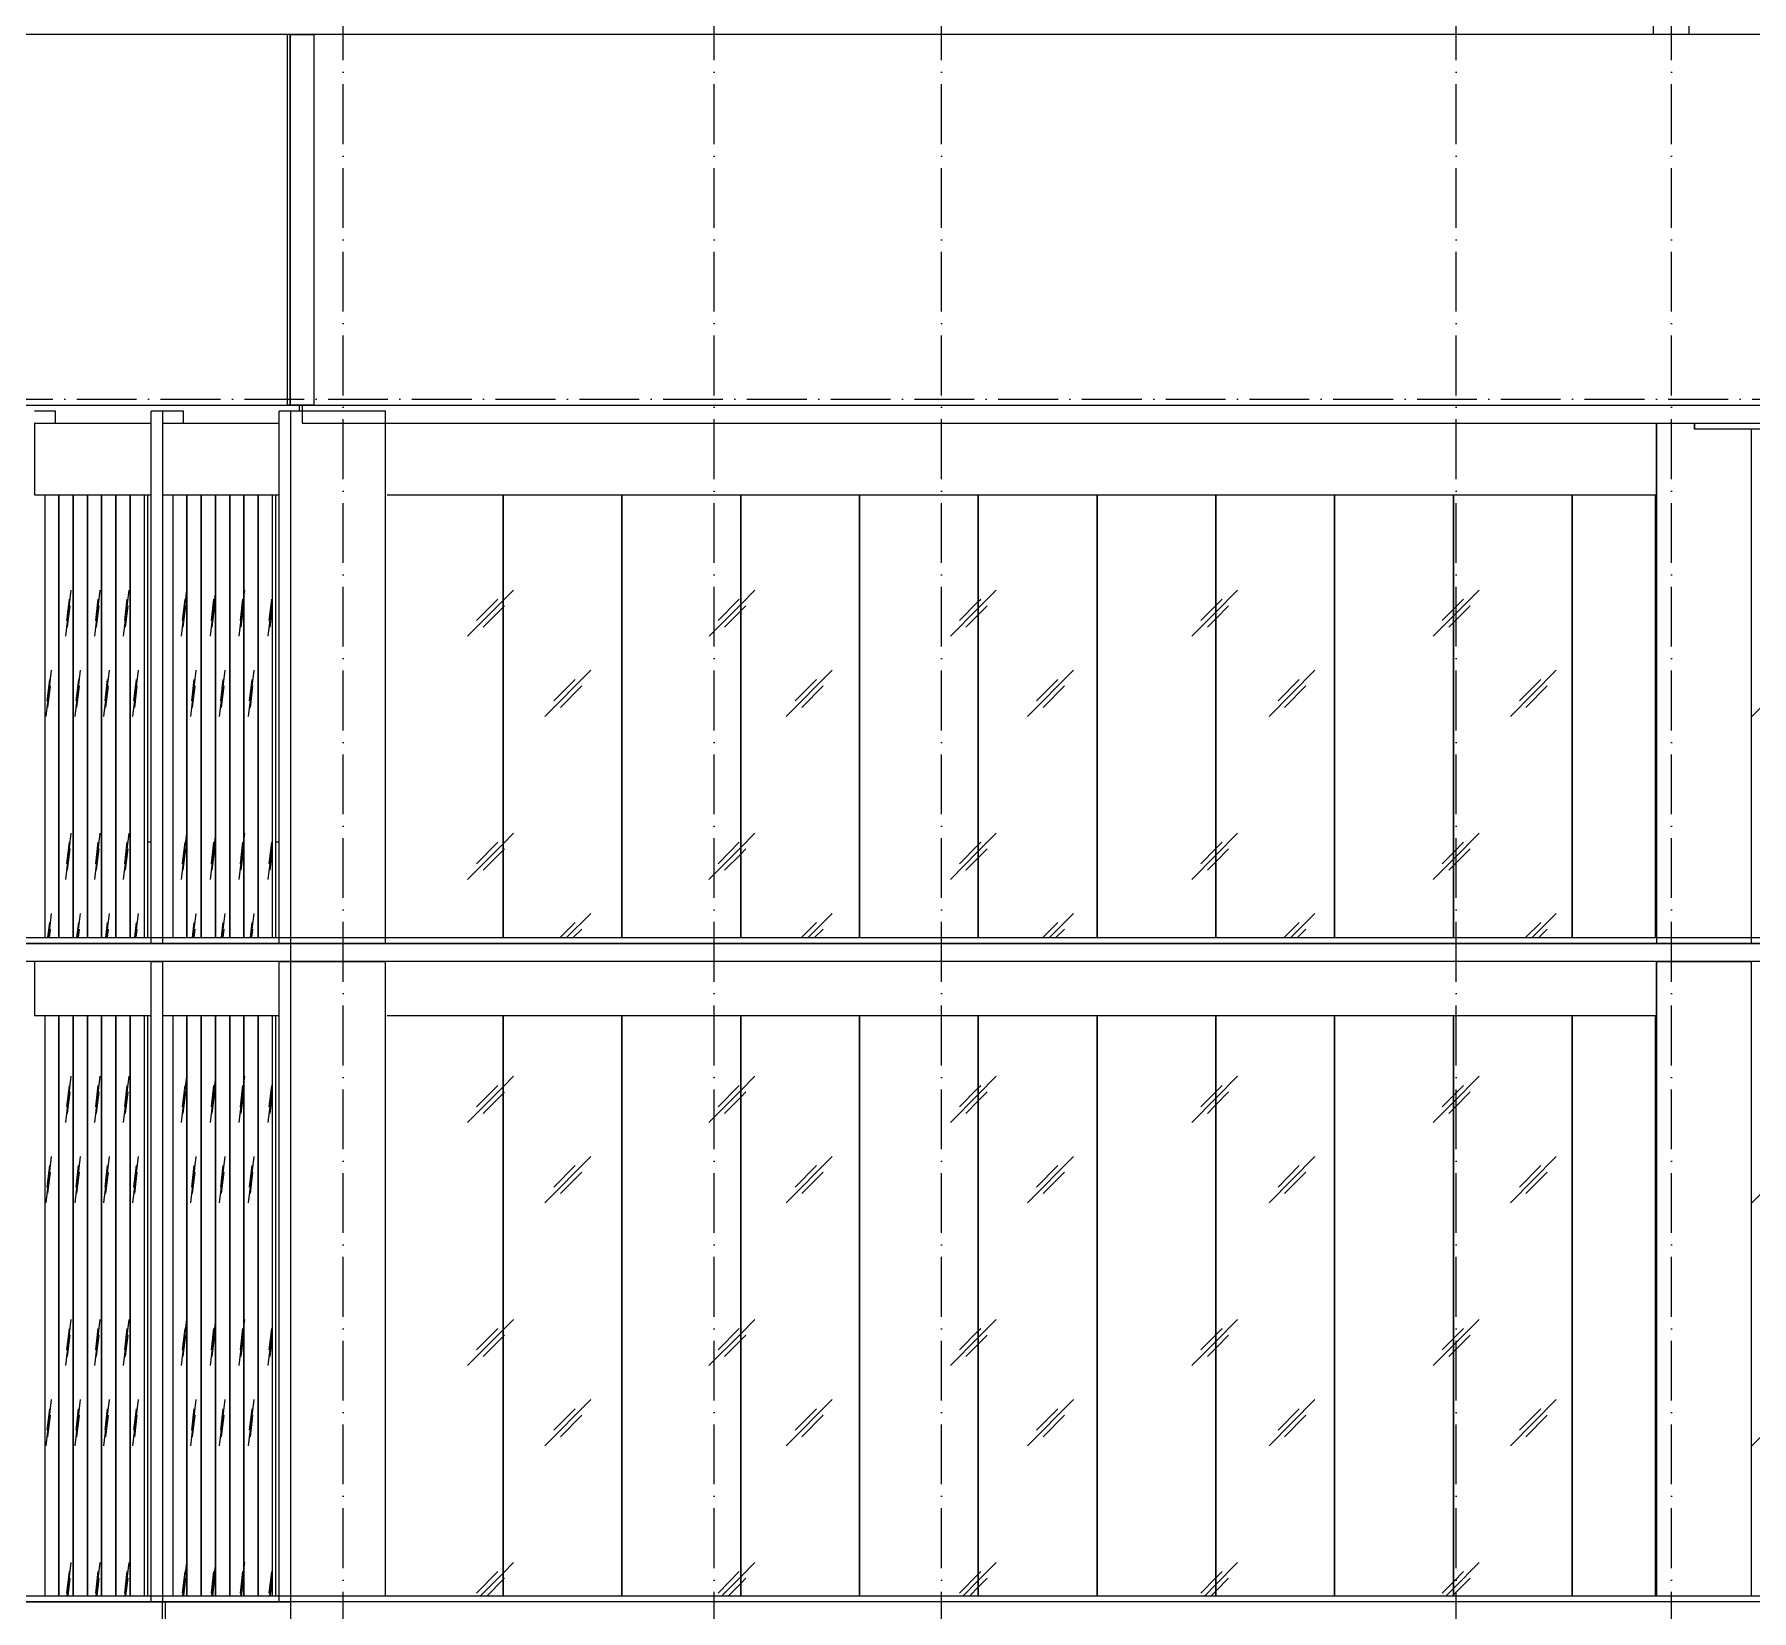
# Model space of a CAD drawing. Header units: millimetres. Extents: x -8482 to 130249, y -7482 to 93550.
# Drawn here: x 19267 to 33621, y 5375 to 18550 of the extents above; entities that cross this region are included whole.
import ezdxf

# ---------------------------------------------------------------- set-up
doc = ezdxf.new("R2010")
doc.units = ezdxf.units.MM
doc.linetypes.add('Grid Line', pattern=[14, 10, -2, 0, -2])
for name, color, linetype, lineweight in [('KINH', 152, 'Continuous', 5), ('NET CAT', 3, 'Continuous', 5), ('NET CATConcrete', 3, 'Continuous', 5), ('NET-THAY', 2, 'Continuous', 9), ('TRUC', 225, 'Continuous', 5)]:
    doc.layers.add(name, color=color, linetype=linetype, lineweight=lineweight)
pattern_1 = [(83.217, (28486.37, 1401.56), (0.0133, 2032.0002), [180.582, -1865.74]), (83.217, (28479.8, 1456.73), (0.0133, 2032.0002), [180.582, -1865.74]), (83.217, (28470.78, 1325.7), (0.0133, 2032.0002), [388.945, -1657.376]), (83.217, (28322.03, 2763), (0.0133, 2032.0002), [180.582, -1865.74]), (83.217, (28315.47, 2818.17), (0.0133, 2032.0002), [180.582, -1865.74]), (83.217, (28306.44, 2687.13), (0.0133, 2032.0002), [388.945, -1657.376])]
pattern_2 = [(45.204, (12929.5, 1401.6), (0.002, 2032), [252.7, -2610.8]), (45.204, (12874.7, 1456.7), (0.002, 2032), [252.7, -2610.8]), (45.204, (12799.4, 1325.7), (0.002, 2032), [544.27, -2319.24]), (45.204, (11557.5, 2763), (0.002, 2032), [252.7, -2610.8]), (45.204, (11502.7, 2818.2), (0.002, 2032), [252.7, -2610.8]), (45.204, (11427.4, 2687.1), (0.002, 2032), [544.27, -2319.24])]

# ---------------------------------------------------------------- blocks, each defined once
blk = doc.blocks.new('System Panel - Glazed-V136-MẶT ĐỨNG TRỤC A-Q')
at = {"layer": 'KINH'}
h = blk.add_hatch(dxfattribs=at)
h.set_pattern_fill('FP_5', color=256, style=0, pattern_type=2)
h.set_pattern_definition(pattern_1)
h.paths.add_polyline_path([(19473, 5500), (19473, 10350), (19354, 10350), (19354, 5500)], flags=0)
at = {"layer": 'KINH', "color": 10}
for p, q in [((19354, 10350), (19354, 5500)), ((19473, 5500), (19473, 10350))]:
    blk.add_line(p, q, dxfattribs=at)
blk = doc.blocks.new('System Panel - Glazed-V137-MẶT ĐỨNG TRỤC A-Q')
at = {"layer": 'KINH'}
h = blk.add_hatch(dxfattribs=at)
h.set_pattern_fill('FP_5', color=256, style=0, pattern_type=2)
h.set_pattern_definition(pattern_1)
h.paths.add_polyline_path([(19592, 5500), (19592, 10350), (19473, 10350), (19473, 5500)], flags=0)
at = {"layer": 'KINH', "color": 10}
for p, q in [((19473, 10350), (19473, 5500)), ((19592, 5500), (19592, 10350))]:
    blk.add_line(p, q, dxfattribs=at)
blk = doc.blocks.new('System Panel - Glazed-V138-MẶT ĐỨNG TRỤC A-Q')
at = {"layer": 'KINH'}
h = blk.add_hatch(dxfattribs=at)
h.set_pattern_fill('FP_5', color=256, style=0, pattern_type=2)
h.set_pattern_definition(pattern_1)
h.paths.add_polyline_path([(19633, 5500), (19711, 5500), (19711, 10350), (19592, 10350), (19592, 5500)], flags=0)
at = {"layer": 'KINH', "color": 10}
for p, q in [((19592, 10350), (19592, 5500)), ((19711, 5500), (19711, 10350))]:
    blk.add_line(p, q, dxfattribs=at)
blk = doc.blocks.new('System Panel - Glazed-V139-MẶT ĐỨNG TRỤC A-Q')
at = {"layer": 'KINH'}
h = blk.add_hatch(dxfattribs=at)
h.set_pattern_fill('FP_5', color=256, style=0, pattern_type=2)
h.set_pattern_definition(pattern_1)
h.paths.add_polyline_path([(19830, 5500), (19830, 10350), (19711, 10350), (19711, 5500)], flags=0)
at = {"layer": 'KINH', "color": 10}
for p, q in [((19711, 10350), (19711, 5500)), ((19830, 5500), (19830, 10350))]:
    blk.add_line(p, q, dxfattribs=at)
blk = doc.blocks.new('System Panel - Glazed-V140-MẶT ĐỨNG TRỤC A-Q')
at = {"layer": 'KINH'}
h = blk.add_hatch(dxfattribs=at)
h.set_pattern_fill('FP_5', color=256, style=0, pattern_type=2)
h.set_pattern_definition(pattern_1)
h.paths.add_polyline_path([(19949, 5500), (19949, 10350), (19830, 10350), (19830, 5500)], flags=0)
at = {"layer": 'KINH', "color": 10}
for p, q in [((19830, 10350), (19830, 5500)), ((19949, 5500), (19949, 10350))]:
    blk.add_line(p, q, dxfattribs=at)
blk = doc.blocks.new('System Panel - Glazed-V141-MẶT ĐỨNG TRỤC A-Q')
at = {"layer": 'KINH'}
h = blk.add_hatch(dxfattribs=at)
h.set_pattern_fill('FP_5', color=256, style=0, pattern_type=2)
h.set_pattern_definition(pattern_1)
h.paths.add_polyline_path([(20068, 5500), (20068, 10350), (19949, 10350), (19949, 5500)], flags=0)
at = {"layer": 'KINH', "color": 10}
for p, q in [((19949, 10350), (19949, 5500)), ((20068, 5500), (20068, 10350))]:
    blk.add_line(p, q, dxfattribs=at)
blk = doc.blocks.new('System Panel - Glazed-V142-MẶT ĐỨNG TRỤC A-Q')
at = {"layer": 'KINH'}
h = blk.add_hatch(dxfattribs=at)
h.set_pattern_fill('FP_5', color=256, style=0, pattern_type=2)
h.set_pattern_definition(pattern_1)
h.paths.add_polyline_path([(20166, 5500), (20187, 5500), (20187, 10350), (20068, 10350), (20068, 5500)], flags=0)
at = {"layer": 'KINH', "color": 10}
for p, q in [((20068, 10350), (20068, 5500)), ((20187, 5500), (20187, 10350)), ((20212, 10350), (20212, 5500))]:
    blk.add_line(p, q, dxfattribs=at)
blk = doc.blocks.new('System Panel - Glazed-V143-MẶT ĐỨNG TRỤC A-Q')
at = {"layer": 'KINH'}
h = blk.add_hatch(dxfattribs=at)
h.set_pattern_fill('FP_5', color=256, style=0, pattern_type=2)
h.set_pattern_definition(pattern_1)
h.paths.add_polyline_path([(20543, 5500), (20543, 10350), (20424, 10350), (20424, 5500)], flags=0)
at = {"layer": 'KINH', "color": 10}
for p, q in [((20424, 10350), (20424, 5500)), ((20543, 5500), (20543, 10350))]:
    blk.add_line(p, q, dxfattribs=at)
blk = doc.blocks.new('System Panel - Glazed-V144-MẶT ĐỨNG TRỤC A-Q')
at = {"layer": 'KINH'}
h = blk.add_hatch(dxfattribs=at)
h.set_pattern_fill('FP_5', color=256, style=0, pattern_type=2)
h.set_pattern_definition(pattern_1)
h.paths.add_polyline_path([(20662, 5500), (20662, 10350), (20543, 10350), (20543, 5500)], flags=0)
at = {"layer": 'KINH', "color": 10}
for p, q in [((20543, 10350), (20543, 5500)), ((20662, 5500), (20662, 10350))]:
    blk.add_line(p, q, dxfattribs=at)
blk = doc.blocks.new('System Panel - Glazed-V145-MẶT ĐỨNG TRỤC A-Q')
at = {"layer": 'KINH'}
h = blk.add_hatch(dxfattribs=at)
h.set_pattern_fill('FP_5', color=256, style=0, pattern_type=2)
h.set_pattern_definition(pattern_1)
h.paths.add_polyline_path([(20781, 5500), (20781, 10350), (20662, 10350), (20662, 5500), (20699, 5500)], flags=0)
at = {"layer": 'KINH', "color": 10}
for p, q in [((20662, 10350), (20662, 5500)), ((20781, 5500), (20781, 10350))]:
    blk.add_line(p, q, dxfattribs=at)
blk = doc.blocks.new('System Panel - Glazed-V146-MẶT ĐỨNG TRỤC A-Q')
at = {"layer": 'KINH'}
h = blk.add_hatch(dxfattribs=at)
h.set_pattern_fill('FP_5', color=256, style=0, pattern_type=2)
h.set_pattern_definition(pattern_1)
h.paths.add_polyline_path([(20900, 5500), (20900, 10350), (20781, 10350), (20781, 5500)], flags=0)
at = {"layer": 'KINH', "color": 10}
for p, q in [((20781, 10350), (20781, 5500)), ((20900, 5500), (20900, 10350))]:
    blk.add_line(p, q, dxfattribs=at)
blk = doc.blocks.new('System Panel - Glazed-V147-MẶT ĐỨNG TRỤC A-Q')
at = {"layer": 'KINH'}
h = blk.add_hatch(dxfattribs=at)
h.set_pattern_fill('FP_5', color=256, style=0, pattern_type=2)
h.set_pattern_definition(pattern_1)
h.paths.add_polyline_path([(21019, 5500), (21019, 10350), (20900, 10350), (20900, 5500)], flags=0)
at = {"layer": 'KINH', "color": 10}
for p, q in [((20900, 10350), (20900, 5500)), ((21019, 5500), (21019, 10350))]:
    blk.add_line(p, q, dxfattribs=at)
blk = doc.blocks.new('System Panel - Glazed-V148-MẶT ĐỨNG TRỤC A-Q')
at = {"layer": 'KINH'}
h = blk.add_hatch(dxfattribs=at)
h.set_pattern_fill('FP_5', color=256, style=0, pattern_type=2)
h.set_pattern_definition(pattern_1)
h.paths.add_polyline_path([(21138, 5500), (21138, 10350), (21019, 10350), (21019, 5500)], flags=0)
at = {"layer": 'KINH', "color": 10}
for p, q in [((21019, 10350), (21019, 5500)), ((21138, 5500), (21138, 10350))]:
    blk.add_line(p, q, dxfattribs=at)
blk = doc.blocks.new('System Panel - Glazed-V149-MẶT ĐỨNG TRỤC A-Q')
at = {"layer": 'KINH'}
h = blk.add_hatch(dxfattribs=at)
h.set_pattern_fill('FP_5', color=256, style=0, pattern_type=2)
h.set_pattern_definition(pattern_1)
h.paths.add_polyline_path([(21257, 5500), (21257, 10350), (21138, 10350), (21138, 5500)], flags=0)
at = {"layer": 'KINH', "color": 10}
for p, q in [((21138, 10350), (21138, 5500)), ((21257, 5500), (21257, 10350)), ((21282, 10350), (21282, 5500))]:
    blk.add_line(p, q, dxfattribs=at)
blk = doc.blocks.new('System Panel - Glazed-V150-MẶT ĐỨNG TRỤC A-Q')
at = {"layer": 'KINH'}
h = blk.add_hatch(dxfattribs=at)
h.set_pattern_fill('FP_11', color=256, style=0, pattern_type=2)
h.set_pattern_definition(pattern_2)
h.paths.add_polyline_path([(23185, 5500), (23185, 10350), (22205, 10350), (22203, 5500)], flags=0)
at = {"layer": 'KINH', "color": 10}
blk.add_line((23185, 5500), (23185, 10350), dxfattribs=at)
blk = doc.blocks.new('System Panel - Glazed-V151-MẶT ĐỨNG TRỤC A-Q')
at = {"layer": 'KINH'}
h = blk.add_hatch(dxfattribs=at)
h.set_pattern_fill('FP_11', color=256, style=0, pattern_type=2)
h.set_pattern_definition(pattern_2)
h.paths.add_polyline_path([(24178, 5500), (24178, 10350), (23185, 10350), (23185, 5500), (23896, 5500)], flags=0)
at = {"layer": 'KINH', "color": 10}
for p, q in [((23185, 10350), (23185, 5500)), ((24178, 5500), (24178, 10350))]:
    blk.add_line(p, q, dxfattribs=at)
blk = doc.blocks.new('System Panel - Glazed-V152-MẶT ĐỨNG TRỤC A-Q')
at = {"layer": 'KINH'}
h = blk.add_hatch(dxfattribs=at)
h.set_pattern_fill('FP_11', color=256, style=0, pattern_type=2)
h.set_pattern_definition(pattern_2)
h.paths.add_polyline_path([(25171, 5500), (25171, 10350), (24178, 10350), (24178, 5500)], flags=0)
at = {"layer": 'KINH', "color": 10}
for p, q in [((24178, 10350), (24178, 5500)), ((25171, 5500), (25171, 10350))]:
    blk.add_line(p, q, dxfattribs=at)
blk = doc.blocks.new('System Panel - Glazed-V153-MẶT ĐỨNG TRỤC A-Q')
at = {"layer": 'KINH'}
h = blk.add_hatch(dxfattribs=at)
h.set_pattern_fill('FP_11', color=256, style=0, pattern_type=2)
h.set_pattern_definition(pattern_2)
h.paths.add_polyline_path([(26164, 5500), (26164, 10350), (25171, 10350), (25171, 5500)], flags=0)
at = {"layer": 'KINH', "color": 10}
for p, q in [((25171, 10350), (25171, 5500)), ((26164, 5500), (26164, 10350))]:
    blk.add_line(p, q, dxfattribs=at)
blk = doc.blocks.new('System Panel - Glazed-V154-MẶT ĐỨNG TRỤC A-Q')
at = {"layer": 'KINH'}
h = blk.add_hatch(dxfattribs=at)
h.set_pattern_fill('FP_11', color=256, style=0, pattern_type=2)
h.set_pattern_definition(pattern_2)
h.paths.add_polyline_path([(27157, 5500), (27157, 10350), (26164, 10350), (26164, 5500)], flags=0)
at = {"layer": 'KINH', "color": 10}
for p, q in [((26164, 10350), (26164, 5500)), ((27157, 5500), (27157, 10350))]:
    blk.add_line(p, q, dxfattribs=at)
blk = doc.blocks.new('System Panel - Glazed-V155-MẶT ĐỨNG TRỤC A-Q')
at = {"layer": 'KINH'}
h = blk.add_hatch(dxfattribs=at)
h.set_pattern_fill('FP_11', color=256, style=0, pattern_type=2)
h.set_pattern_definition(pattern_2)
h.paths.add_polyline_path([(28150, 5500), (28150, 10350), (27157, 10350), (27157, 5500)], flags=0)
at = {"layer": 'KINH', "color": 10}
for p, q in [((27157, 10350), (27157, 5500)), ((28150, 5500), (28150, 10350))]:
    blk.add_line(p, q, dxfattribs=at)
blk = doc.blocks.new('System Panel - Glazed-V156-MẶT ĐỨNG TRỤC A-Q')
at = {"layer": 'KINH'}
h = blk.add_hatch(dxfattribs=at)
h.set_pattern_fill('FP_11', color=256, style=0, pattern_type=2)
h.set_pattern_definition(pattern_2)
h.paths.add_polyline_path([(29142, 5500), (29142, 10350), (28150, 10350), (28150, 5500), (28158, 5500)], flags=0)
at = {"layer": 'KINH', "color": 10}
for p, q in [((28150, 10350), (28150, 5500)), ((29142, 5500), (29142, 10350))]:
    blk.add_line(p, q, dxfattribs=at)
blk = doc.blocks.new('System Panel - Glazed-V157-MẶT ĐỨNG TRỤC A-Q')
at = {"layer": 'KINH'}
h = blk.add_hatch(dxfattribs=at)
h.set_pattern_fill('FP_11', color=256, style=0, pattern_type=2)
h.set_pattern_definition(pattern_2)
h.paths.add_polyline_path([(30135, 5500), (30135, 10350), (29142, 10350), (29142, 5500)], flags=0)
at = {"layer": 'KINH', "color": 10}
for p, q in [((29142, 10350), (29142, 5500)), ((30135, 5500), (30135, 10350))]:
    blk.add_line(p, q, dxfattribs=at)
blk = doc.blocks.new('System Panel - Glazed-V158-MẶT ĐỨNG TRỤC A-Q')
at = {"layer": 'KINH'}
h = blk.add_hatch(dxfattribs=at)
h.set_pattern_fill('FP_11', color=256, style=0, pattern_type=2)
h.set_pattern_definition(pattern_2)
h.paths.add_polyline_path([(31128, 5500), (31128, 10350), (30135, 10350), (30135, 5500), (30289, 5500)], flags=0)
at = {"layer": 'KINH', "color": 10}
for p, q in [((30135, 10350), (30135, 5500)), ((31128, 5500), (31128, 10350))]:
    blk.add_line(p, q, dxfattribs=at)
blk = doc.blocks.new('System Panel - Glazed-V159-MẶT ĐỨNG TRỤC A-Q')
at = {"layer": 'KINH'}
h = blk.add_hatch(dxfattribs=at)
h.set_pattern_fill('FP_11', color=256, style=0, pattern_type=2)
h.set_pattern_definition(pattern_2)
h.paths.add_polyline_path([(31354, 5500), (32121, 5500), (32121, 10350), (31128, 10350), (31128, 5500)], flags=0)
at = {"layer": 'KINH', "color": 10}
for p, q in [((31128, 10350), (31128, 5500)), ((32121, 5500), (32121, 10350))]:
    blk.add_line(p, q, dxfattribs=at)
blk = doc.blocks.new('System Panel - Glazed-565320-MẶT ĐỨNG TRỤC A-Q')
at = {"layer": 'KINH', "color": 10}
for p, q in [((32121, 10350), (32121, 5500)), ((32816, 5500), (32816, 10350))]:
    blk.add_line(p, q, dxfattribs=at)
blk = doc.blocks.new('System Panel - Glazed-V160-MẶT ĐỨNG TRỤC A-Q')
at = {"layer": 'KINH'}
h = blk.add_hatch(dxfattribs=at)
h.set_pattern_fill('FP_11', color=256, style=0, pattern_type=2)
h.set_pattern_definition(pattern_2)
h.paths.add_polyline_path([(34603, 5500), (34603, 10350), (33621, 10350), (33621, 5500), (34551, 5500)], flags=0)
at = {"layer": 'KINH', "color": 10}
blk.add_line((34603, 5500), (34603, 10350), dxfattribs=at)
blk = doc.blocks.new('System Panel - Glazed-V221-MẶT ĐỨNG TRỤC A-Q')
at = {"layer": 'KINH'}
h = blk.add_hatch(dxfattribs=at)
h.set_pattern_fill('FP_5', color=256, style=0, pattern_type=2)
h.set_pattern_definition(pattern_1)
h.paths.add_polyline_path([(19354, 11000), (19473, 11000), (19473, 14700), (19354, 14700), (19354, 11406)], flags=0)
at = {"layer": 'KINH', "color": 10}
for p, q in [((19354, 14700), (19354, 11000)), ((19473, 11000), (19473, 14700))]:
    blk.add_line(p, q, dxfattribs=at)
blk = doc.blocks.new('System Panel - Glazed-V222-MẶT ĐỨNG TRỤC A-Q')
at = {"layer": 'KINH'}
h = blk.add_hatch(dxfattribs=at)
h.set_pattern_fill('FP_5', color=256, style=0, pattern_type=2)
h.set_pattern_definition(pattern_1)
h.paths.add_polyline_path([(19473, 11000), (19592, 11000), (19592, 14700), (19473, 14700), (19473, 11406)], flags=0)
at = {"layer": 'KINH', "color": 10}
for p, q in [((19473, 14700), (19473, 11000)), ((19592, 11000), (19592, 14700))]:
    blk.add_line(p, q, dxfattribs=at)
blk = doc.blocks.new('System Panel - Glazed-V223-MẶT ĐỨNG TRỤC A-Q')
at = {"layer": 'KINH'}
h = blk.add_hatch(dxfattribs=at)
h.set_pattern_fill('FP_5', color=256, style=0, pattern_type=2)
h.set_pattern_definition(pattern_1)
h.paths.add_polyline_path([(19711, 11000), (19711, 14700), (19592, 14700), (19592, 11000), (19633, 11000)], flags=0)
at = {"layer": 'KINH', "color": 10}
for p, q in [((19592, 14700), (19592, 11000)), ((19711, 11000), (19711, 14700))]:
    blk.add_line(p, q, dxfattribs=at)
blk = doc.blocks.new('System Panel - Glazed-V224-MẶT ĐỨNG TRỤC A-Q')
at = {"layer": 'KINH'}
h = blk.add_hatch(dxfattribs=at)
h.set_pattern_fill('FP_5', color=256, style=0, pattern_type=2)
h.set_pattern_definition(pattern_1)
h.paths.add_polyline_path([(19711, 11000), (19830, 11000), (19830, 14700), (19711, 14700), (19711, 12139)], flags=0)
at = {"layer": 'KINH', "color": 10}
for p, q in [((19711, 14700), (19711, 11000)), ((19830, 11000), (19830, 14700))]:
    blk.add_line(p, q, dxfattribs=at)
blk = doc.blocks.new('System Panel - Glazed-V225-MẶT ĐỨNG TRỤC A-Q')
at = {"layer": 'KINH'}
h = blk.add_hatch(dxfattribs=at)
h.set_pattern_fill('FP_5', color=256, style=0, pattern_type=2)
h.set_pattern_definition(pattern_1)
h.paths.add_polyline_path([(19830, 11000), (19949, 11000), (19949, 14700), (19830, 14700), (19830, 12139)], flags=0)
at = {"layer": 'KINH', "color": 10}
for p, q in [((19830, 14700), (19830, 11000)), ((19949, 11000), (19949, 14700))]:
    blk.add_line(p, q, dxfattribs=at)
blk = doc.blocks.new('System Panel - Glazed-V226-MẶT ĐỨNG TRỤC A-Q')
at = {"layer": 'KINH'}
h = blk.add_hatch(dxfattribs=at)
h.set_pattern_fill('FP_5', color=256, style=0, pattern_type=2)
h.set_pattern_definition(pattern_1)
h.paths.add_polyline_path([(19949, 11000), (20068, 11000), (20068, 14700), (19949, 14700), (19949, 12139)], flags=0)
at = {"layer": 'KINH', "color": 10}
for p, q in [((19949, 14700), (19949, 11000)), ((20068, 11000), (20068, 14700))]:
    blk.add_line(p, q, dxfattribs=at)
blk = doc.blocks.new('System Panel - Glazed-V227-MẶT ĐỨNG TRỤC A-Q')
at = {"layer": 'KINH'}
h = blk.add_hatch(dxfattribs=at)
h.set_pattern_fill('FP_5', color=256, style=0, pattern_type=2)
h.set_pattern_definition(pattern_1)
h.paths.add_polyline_path([(20068, 11000), (20187, 11000), (20187, 14700), (20068, 14700), (20068, 12139)], flags=0)
at = {"layer": 'KINH', "color": 10}
for p, q in [((20068, 14700), (20068, 11000)), ((20187, 11000), (20187, 14700)), ((20212, 14700), (20212, 11000))]:
    blk.add_line(p, q, dxfattribs=at)
blk = doc.blocks.new('System Panel - Glazed-V228-MẶT ĐỨNG TRỤC A-Q')
at = {"layer": 'KINH'}
h = blk.add_hatch(dxfattribs=at)
h.set_pattern_fill('FP_5', color=256, style=0, pattern_type=2)
h.set_pattern_definition(pattern_1)
h.paths.add_polyline_path([(20424, 11000), (20543, 11000), (20543, 14700), (20424, 14700), (20424, 12139)], flags=0)
at = {"layer": 'KINH', "color": 10}
for p, q in [((20424, 14700), (20424, 11000)), ((20543, 11000), (20543, 14700))]:
    blk.add_line(p, q, dxfattribs=at)
blk = doc.blocks.new('System Panel - Glazed-V229-MẶT ĐỨNG TRỤC A-Q')
at = {"layer": 'KINH'}
h = blk.add_hatch(dxfattribs=at)
h.set_pattern_fill('FP_5', color=256, style=0, pattern_type=2)
h.set_pattern_definition(pattern_1)
h.paths.add_polyline_path([(20543, 11000), (20662, 11000), (20662, 14700), (20543, 14700), (20543, 12139)], flags=0)
at = {"layer": 'KINH', "color": 10}
for p, q in [((20543, 14700), (20543, 11000)), ((20662, 11000), (20662, 14700))]:
    blk.add_line(p, q, dxfattribs=at)
blk = doc.blocks.new('System Panel - Glazed-V230-MẶT ĐỨNG TRỤC A-Q')
at = {"layer": 'KINH'}
h = blk.add_hatch(dxfattribs=at)
h.set_pattern_fill('FP_5', color=256, style=0, pattern_type=2)
h.set_pattern_definition(pattern_1)
h.paths.add_polyline_path([(20781, 11000), (20781, 14700), (20662, 14700), (20662, 11000), (20699, 11000)], flags=0)
at = {"layer": 'KINH', "color": 10}
for p, q in [((20662, 14700), (20662, 11000)), ((20781, 11000), (20781, 14700))]:
    blk.add_line(p, q, dxfattribs=at)
blk = doc.blocks.new('System Panel - Glazed-V231-MẶT ĐỨNG TRỤC A-Q')
at = {"layer": 'KINH'}
h = blk.add_hatch(dxfattribs=at)
h.set_pattern_fill('FP_5', color=256, style=0, pattern_type=2)
h.set_pattern_definition(pattern_1)
h.paths.add_polyline_path([(20781, 11000), (20900, 11000), (20900, 14700), (20781, 14700), (20781, 12139)], flags=0)
at = {"layer": 'KINH', "color": 10}
for p, q in [((20781, 14700), (20781, 11000)), ((20900, 11000), (20900, 14700))]:
    blk.add_line(p, q, dxfattribs=at)
blk = doc.blocks.new('System Panel - Glazed-V232-MẶT ĐỨNG TRỤC A-Q')
at = {"layer": 'KINH'}
h = blk.add_hatch(dxfattribs=at)
h.set_pattern_fill('FP_5', color=256, style=0, pattern_type=2)
h.set_pattern_definition(pattern_1)
h.paths.add_polyline_path([(20900, 11000), (21019, 11000), (21019, 14700), (20900, 14700), (20900, 12139)], flags=0)
at = {"layer": 'KINH', "color": 10}
for p, q in [((20900, 14700), (20900, 11000)), ((21019, 11000), (21019, 14700))]:
    blk.add_line(p, q, dxfattribs=at)
blk = doc.blocks.new('System Panel - Glazed-V233-MẶT ĐỨNG TRỤC A-Q')
at = {"layer": 'KINH'}
h = blk.add_hatch(dxfattribs=at)
h.set_pattern_fill('FP_5', color=256, style=0, pattern_type=2)
h.set_pattern_definition(pattern_1)
h.paths.add_polyline_path([(21019, 11000), (21138, 11000), (21138, 14700), (21019, 14700), (21019, 12139)], flags=0)
at = {"layer": 'KINH', "color": 10}
for p, q in [((21019, 14700), (21019, 11000)), ((21138, 11000), (21138, 14700))]:
    blk.add_line(p, q, dxfattribs=at)
blk = doc.blocks.new('System Panel - Glazed-V234-MẶT ĐỨNG TRỤC A-Q')
at = {"layer": 'KINH'}
h = blk.add_hatch(dxfattribs=at)
h.set_pattern_fill('FP_5', color=256, style=0, pattern_type=2)
h.set_pattern_definition(pattern_1)
h.paths.add_polyline_path([(21138, 11000), (21257, 11000), (21257, 14700), (21138, 14700), (21138, 12139)], flags=0)
at = {"layer": 'KINH', "color": 10}
for p, q in [((21138, 14700), (21138, 11000)), ((21257, 11000), (21257, 14700)), ((21282, 14700), (21282, 11000))]:
    blk.add_line(p, q, dxfattribs=at)
blk = doc.blocks.new('System Panel - Glazed-V235-MẶT ĐỨNG TRỤC A-Q')
at = {"layer": 'KINH'}
h = blk.add_hatch(dxfattribs=at)
h.set_pattern_fill('FP_11', color=256, style=0, pattern_type=2)
h.set_pattern_definition(pattern_2)
h.paths.add_polyline_path([(23185, 11000), (23185, 14700), (22205, 14700), (22203, 11000)], flags=0)
at = {"layer": 'KINH', "color": 10}
blk.add_line((23185, 11000), (23185, 14700), dxfattribs=at)
blk = doc.blocks.new('System Panel - Glazed-V236-MẶT ĐỨNG TRỤC A-Q')
at = {"layer": 'KINH'}
h = blk.add_hatch(dxfattribs=at)
h.set_pattern_fill('FP_11', color=256, style=0, pattern_type=2)
h.set_pattern_definition(pattern_2)
h.paths.add_polyline_path([(23896, 11000), (24178, 11000), (24178, 14700), (23185, 14700), (23185, 11000)], flags=0)
at = {"layer": 'KINH', "color": 10}
for p, q in [((23185, 14700), (23185, 11000)), ((24178, 11000), (24178, 14700))]:
    blk.add_line(p, q, dxfattribs=at)
blk = doc.blocks.new('System Panel - Glazed-V237-MẶT ĐỨNG TRỤC A-Q')
at = {"layer": 'KINH'}
h = blk.add_hatch(dxfattribs=at)
h.set_pattern_fill('FP_11', color=256, style=0, pattern_type=2)
h.set_pattern_definition(pattern_2)
h.paths.add_polyline_path([(25171, 11000), (25171, 14700), (24178, 14700), (24178, 11000)], flags=0)
at = {"layer": 'KINH', "color": 10}
for p, q in [((24178, 14700), (24178, 11000)), ((25171, 11000), (25171, 14700))]:
    blk.add_line(p, q, dxfattribs=at)
blk = doc.blocks.new('System Panel - Glazed-V238-MẶT ĐỨNG TRỤC A-Q')
at = {"layer": 'KINH'}
h = blk.add_hatch(dxfattribs=at)
h.set_pattern_fill('FP_11', color=256, style=0, pattern_type=2)
h.set_pattern_definition(pattern_2)
h.paths.add_polyline_path([(26164, 11000), (26164, 14700), (25171, 14700), (25171, 11000)], flags=0)
at = {"layer": 'KINH', "color": 10}
for p, q in [((25171, 14700), (25171, 11000)), ((26164, 11000), (26164, 14700))]:
    blk.add_line(p, q, dxfattribs=at)
blk = doc.blocks.new('System Panel - Glazed-V239-MẶT ĐỨNG TRỤC A-Q')
at = {"layer": 'KINH'}
h = blk.add_hatch(dxfattribs=at)
h.set_pattern_fill('FP_11', color=256, style=0, pattern_type=2)
h.set_pattern_definition(pattern_2)
h.paths.add_polyline_path([(27157, 11000), (27157, 14700), (26164, 14700), (26164, 11000)], flags=0)
at = {"layer": 'KINH', "color": 10}
for p, q in [((26164, 14700), (26164, 11000)), ((27157, 11000), (27157, 14700))]:
    blk.add_line(p, q, dxfattribs=at)
blk = doc.blocks.new('System Panel - Glazed-V240-MẶT ĐỨNG TRỤC A-Q')
at = {"layer": 'KINH'}
h = blk.add_hatch(dxfattribs=at)
h.set_pattern_fill('FP_11', color=256, style=0, pattern_type=2)
h.set_pattern_definition(pattern_2)
h.paths.add_polyline_path([(28150, 11000), (28150, 14700), (27157, 14700), (27157, 11000)], flags=0)
at = {"layer": 'KINH', "color": 10}
for p, q in [((27157, 14700), (27157, 11000)), ((28150, 11000), (28150, 14700))]:
    blk.add_line(p, q, dxfattribs=at)
blk = doc.blocks.new('System Panel - Glazed-V241-MẶT ĐỨNG TRỤC A-Q')
at = {"layer": 'KINH'}
h = blk.add_hatch(dxfattribs=at)
h.set_pattern_fill('FP_11', color=256, style=0, pattern_type=2)
h.set_pattern_definition(pattern_2)
h.paths.add_polyline_path([(29142, 11000), (29142, 14700), (28150, 14700), (28150, 11000), (28158, 11000)], flags=0)
at = {"layer": 'KINH', "color": 10}
for p, q in [((28150, 14700), (28150, 11000)), ((29142, 11000), (29142, 14700))]:
    blk.add_line(p, q, dxfattribs=at)
blk = doc.blocks.new('System Panel - Glazed-V242-MẶT ĐỨNG TRỤC A-Q')
at = {"layer": 'KINH'}
h = blk.add_hatch(dxfattribs=at)
h.set_pattern_fill('FP_11', color=256, style=0, pattern_type=2)
h.set_pattern_definition(pattern_2)
h.paths.add_polyline_path([(29142, 11000), (30135, 11000), (30135, 14700), (29142, 14700), (29142, 13605)], flags=0)
at = {"layer": 'KINH', "color": 10}
for p, q in [((29142, 14700), (29142, 11000)), ((30135, 11000), (30135, 14700))]:
    blk.add_line(p, q, dxfattribs=at)
blk = doc.blocks.new('System Panel - Glazed-V243-MẶT ĐỨNG TRỤC A-Q')
at = {"layer": 'KINH'}
h = blk.add_hatch(dxfattribs=at)
h.set_pattern_fill('FP_11', color=256, style=0, pattern_type=2)
h.set_pattern_definition(pattern_2)
h.paths.add_polyline_path([(31128, 11000), (31128, 14700), (30135, 14700), (30135, 11000), (30289, 11000)], flags=0)
at = {"layer": 'KINH', "color": 10}
for p, q in [((30135, 14700), (30135, 11000)), ((31128, 11000), (31128, 14700))]:
    blk.add_line(p, q, dxfattribs=at)
blk = doc.blocks.new('System Panel - Glazed-V244-MẶT ĐỨNG TRỤC A-Q')
at = {"layer": 'KINH'}
h = blk.add_hatch(dxfattribs=at)
h.set_pattern_fill('FP_11', color=256, style=0, pattern_type=2)
h.set_pattern_definition(pattern_2)
h.paths.add_polyline_path([(31354, 11000), (32121, 11000), (32121, 14700), (31128, 14700), (31128, 11000)], flags=0)
at = {"layer": 'KINH', "color": 10}
for p, q in [((31128, 14700), (31128, 11000)), ((32121, 11000), (32121, 14700))]:
    blk.add_line(p, q, dxfattribs=at)
blk = doc.blocks.new('System Panel - Glazed-623670-MẶT ĐỨNG TRỤC A-Q')
at = {"layer": 'KINH', "color": 10}
for p, q in [((32121, 14700), (32121, 11000)), ((32816, 11000), (32816, 14700))]:
    blk.add_line(p, q, dxfattribs=at)
blk = doc.blocks.new('System Panel - Glazed-V245-MẶT ĐỨNG TRỤC A-Q')
at = {"layer": 'KINH'}
h = blk.add_hatch(dxfattribs=at)
h.set_pattern_fill('FP_11', color=256, style=0, pattern_type=2)
h.set_pattern_definition(pattern_2)
h.paths.add_polyline_path([(34551, 11000), (34603, 11000), (34603, 14700), (33621, 14700), (33621, 11000)], flags=0)
at = {"layer": 'KINH', "color": 10}
blk.add_line((34603, 11000), (34603, 14700), dxfattribs=at)
blk = doc.blocks.new('ALC1807-ASCENT PLAZA-TANG 1_2_rvt-1-MẶT ĐỨNG TRỤC A-Q')
at = {"color": 90, "lineweight": 15}
for p, q in [((21405, 18550), (14823, 18550)), ((21405, 18550), (21382, 18550)), ((37898, 18550), (21405, 18550)), ((21405, 18550), (21604, 18550)), ((14823, 15450), (21405, 15450)), ((21405, 15450), (21382, 15450)), ((21405, 15450), (37898, 15450)), ((21604, 15450), (21405, 15450))]:
    blk.add_line(p, q, dxfattribs=at)
at = {"layer": 'NET-THAY', "lineweight": 15}
for p, q in [((21382, 15450), (21382, 18550)), ((21405, 18550), (21405, 15450)), ((21405, 15450), (21405, 18550)), ((21604, 18550), (21604, 15450))]:
    blk.add_line(p, q, dxfattribs=at)
at = {"layer": 'NET-THAY', "color": 7}
for p, q in [((14824, 11000), (21408, 11000)), ((21408, 10950), (14824, 10950)), ((21408, 11000), (38101, 11000)), ((21408, 11000), (21408, 10950)), ((38101, 10950), (21408, 10950)), ((14825, 5500), (21408, 5500)), ((21409, 5500), (38103, 5500)), ((21409, 5500), (21409, 5450)), ((21408, 5450), (14825, 5450)), ((38103, 5450), (21409, 5450))]:
    blk.add_line(p, q, dxfattribs=at)
at = {"layer": 'NET-THAY', "color": 250, "lineweight": 15}
for p, q in [((20338, 0), (20338, 5450)), ((20338, 5450), (20362, 5450)), ((20362, 5450), (20362, 0))]:
    blk.add_line(p, q, dxfattribs=at)
at = {"color": 250, "lineweight": 15}
for name in ['System Panel - Glazed-V221-MẶT ĐỨNG TRỤC A-Q', 'System Panel - Glazed-V222-MẶT ĐỨNG TRỤC A-Q', 'System Panel - Glazed-V223-MẶT ĐỨNG TRỤC A-Q', 'System Panel - Glazed-V224-MẶT ĐỨNG TRỤC A-Q', 'System Panel - Glazed-V225-MẶT ĐỨNG TRỤC A-Q', 'System Panel - Glazed-V226-MẶT ĐỨNG TRỤC A-Q', 'System Panel - Glazed-V227-MẶT ĐỨNG TRỤC A-Q', 'System Panel - Glazed-V228-MẶT ĐỨNG TRỤC A-Q', 'System Panel - Glazed-V229-MẶT ĐỨNG TRỤC A-Q', 'System Panel - Glazed-V230-MẶT ĐỨNG TRỤC A-Q', 'System Panel - Glazed-V231-MẶT ĐỨNG TRỤC A-Q', 'System Panel - Glazed-V232-MẶT ĐỨNG TRỤC A-Q', 'System Panel - Glazed-V233-MẶT ĐỨNG TRỤC A-Q', 'System Panel - Glazed-V234-MẶT ĐỨNG TRỤC A-Q', 'System Panel - Glazed-V235-MẶT ĐỨNG TRỤC A-Q', 'System Panel - Glazed-V236-MẶT ĐỨNG TRỤC A-Q', 'System Panel - Glazed-V237-MẶT ĐỨNG TRỤC A-Q', 'System Panel - Glazed-V238-MẶT ĐỨNG TRỤC A-Q', 'System Panel - Glazed-V239-MẶT ĐỨNG TRỤC A-Q', 'System Panel - Glazed-V240-MẶT ĐỨNG TRỤC A-Q', 'System Panel - Glazed-V241-MẶT ĐỨNG TRỤC A-Q', 'System Panel - Glazed-V242-MẶT ĐỨNG TRỤC A-Q', 'System Panel - Glazed-V243-MẶT ĐỨNG TRỤC A-Q', 'System Panel - Glazed-V244-MẶT ĐỨNG TRỤC A-Q', 'System Panel - Glazed-623670-MẶT ĐỨNG TRỤC A-Q', 'System Panel - Glazed-V245-MẶT ĐỨNG TRỤC A-Q', 'System Panel - Glazed-V136-MẶT ĐỨNG TRỤC A-Q', 'System Panel - Glazed-V137-MẶT ĐỨNG TRỤC A-Q', 'System Panel - Glazed-V138-MẶT ĐỨNG TRỤC A-Q', 'System Panel - Glazed-V139-MẶT ĐỨNG TRỤC A-Q', 'System Panel - Glazed-V140-MẶT ĐỨNG TRỤC A-Q', 'System Panel - Glazed-V141-MẶT ĐỨNG TRỤC A-Q', 'System Panel - Glazed-V142-MẶT ĐỨNG TRỤC A-Q', 'System Panel - Glazed-V143-MẶT ĐỨNG TRỤC A-Q', 'System Panel - Glazed-V144-MẶT ĐỨNG TRỤC A-Q', 'System Panel - Glazed-V145-MẶT ĐỨNG TRỤC A-Q', 'System Panel - Glazed-V146-MẶT ĐỨNG TRỤC A-Q', 'System Panel - Glazed-V147-MẶT ĐỨNG TRỤC A-Q', 'System Panel - Glazed-V148-MẶT ĐỨNG TRỤC A-Q', 'System Panel - Glazed-V149-MẶT ĐỨNG TRỤC A-Q', 'System Panel - Glazed-V150-MẶT ĐỨNG TRỤC A-Q', 'System Panel - Glazed-V151-MẶT ĐỨNG TRỤC A-Q', 'System Panel - Glazed-V152-MẶT ĐỨNG TRỤC A-Q', 'System Panel - Glazed-V153-MẶT ĐỨNG TRỤC A-Q', 'System Panel - Glazed-V154-MẶT ĐỨNG TRỤC A-Q', 'System Panel - Glazed-V155-MẶT ĐỨNG TRỤC A-Q', 'System Panel - Glazed-V156-MẶT ĐỨNG TRỤC A-Q', 'System Panel - Glazed-V157-MẶT ĐỨNG TRỤC A-Q', 'System Panel - Glazed-V158-MẶT ĐỨNG TRỤC A-Q', 'System Panel - Glazed-V159-MẶT ĐỨNG TRỤC A-Q', 'System Panel - Glazed-565320-MẶT ĐỨNG TRỤC A-Q', 'System Panel - Glazed-V160-MẶT ĐỨNG TRỤC A-Q']:
    blk.add_blockref(name, (0, 0), dxfattribs=at)
blk = doc.blocks.new('ALC1807-ASCENT PLAZA-TANG DIEN HINH_rvt-1-MẶT ĐỨNG TRỤC A-Q')
at = {"layer": 'NET-THAY', "color": 250, "lineweight": 15}
for p, q in [((21484, 15400), (21484, 15450)), ((21507, 15450), (21507, 15300)), ((21507, 15300), (37898, 15300))]:
    blk.add_line(p, q, dxfattribs=at)

msp = doc.modelspace()

# ---------------------------------------------------------------- linework, layer by layer
at = {"layer": 'NET CAT'}
for p, q in [((33099.9, 18550), (33099.9, 21700)), ((32799.9, 18550), (32799.9, 21250)), ((19443.5, 15400), (19267.4, 15400)), ((19443.5, 15300), (19443.5, 15400)), ((20242.6, 10950), (20242.6, 15400)), ((20337.8, 15400), (20242.6, 15400)), ((20337.8, 15400), (20337.8, 10950)), ((20513.9, 15400), (20337.8, 15400)), ((20513.9, 15300), (20513.9, 15400)), ((21313.1, 10950), (21313.1, 15400)), ((21408.2, 15400), (21313.1, 15400)), ((21408.2, 15400), (21408.2, 10950)), ((21507.5, 15400), (21408.2, 15400)), ((22202.5, 15400), (21507.5, 15400)), ((22202.5, 10950), (22202.5, 15400)), ((32826.6, 15300), (32826.6, 10950)), ((33142.4, 15250), (33142.4, 15300)), ((33620.9, 15250), (33142.4, 15250)), ((33620.9, 10950), (33620.9, 15250)), ((20242.6, 10950), (20337.8, 10950)), ((21313.1, 10950), (21408.2, 10950)), ((21408.2, 10950), (22202.5, 10950)), ((32826.6, 10950), (33620.9, 10950)), ((20242.6, 5450), (20242.6, 10800)), ((20242.6, 10800), (20337.8, 10800)), ((20337.8, 10800), (20337.8, 5450)), ((21313.1, 5450), (21313.1, 10800)), ((21313.1, 10800), (21408.2, 10800)), ((21408.2, 10800), (22202.5, 10800)), ((21408.2, 10800), (21408.2, 5450)), ((22202.5, 5500), (22202.5, 10800)), ((32826.6, 10800), (33620.9, 10800)), ((32826.6, 10800), (32826.6, 5500)), ((33620.9, 5500), (33620.9, 10800)), ((20337.8, 5450), (20242.6, 5450)), ((21408.2, 5450), (21313.1, 5450))]:
    msp.add_line(p, q, dxfattribs=at)
at = {"layer": 'NET CATConcrete'}
for p, q in [((19267.4, 15300), (20242.6, 15300)), ((19267.4, 15300), (19267.4, 14700)), ((20242.6, 14700), (20242.6, 15300)), ((20337.8, 15300), (21313.1, 15300)), ((20337.8, 15300), (20337.8, 14700)), ((21313.1, 14700), (21313.1, 15300)), ((32826.6, 14700), (32826.6, 15300)), ((19267.4, 14700), (20242.6, 14700)), ((20337.8, 14700), (21313.1, 14700)), ((22215.1, 14700), (32826.6, 14700)), ((20242.6, 10800), (19267.4, 10800)), ((19267.4, 10800), (19267.4, 10350)), ((20242.6, 10350), (20242.6, 10800)), ((21313.1, 10800), (20337.8, 10800)), ((20337.8, 10800), (20337.8, 10350)), ((21313.1, 10350), (21313.1, 10800)), ((32826.6, 10800), (22215.1, 10800)), ((32826.6, 10350), (32826.6, 10800)), ((19267.4, 10350), (20242.6, 10350)), ((20337.8, 10350), (21313.1, 10350)), ((22215.1, 10350), (32826.6, 10350))]:
    msp.add_line(p, q, dxfattribs=at)
at = {"layer": 'NET-THAY'}
for p, q in [((33142.4, 15300), (33142.4, 15250)), ((38101.4, 15250), (33142.4, 15250)), ((15961, 10950), (38101.4, 10950)), ((21408.2, 10950), (21408.2, 10800)), ((20242.6, 10800), (14823.7, 10800)), ((42599.9, 10800), (20242.6, 10800)), ((14823.7, 5450), (21408.2, 5450)), ((21408.2, 5450), (21408.2, 5300))]:
    msp.add_line(p, q, dxfattribs=at)
at = {"layer": 'NET-THAY', "lineweight": 15}
for p, q in [((20211.8, 11800), (20242.6, 11800)), ((21282.2, 11800), (21313.1, 11800))]:
    msp.add_line(p, q, dxfattribs=at)
at = {"layer": 'TRUC', "linetype": 'Grid Line', "ltscale": 50}
for p, q in [((21849.9, -6170.4), (21849.9, 93540.4)), ((24949.9, -6170.4), (24949.9, 93540.4)), ((26849.9, -6170.4), (26849.9, 93540.4)), ((31149.9, -6170.4), (31149.9, 93540.4)), ((32949.9, -6170.4), (32949.9, 93540.4)), ((-8381.6, 15500), (51521, 15500)), ((-8381.6, 11000), (51521, 11000)), ((-8381.6, 5500), (51521, 5500))]:
    msp.add_line(p, q, dxfattribs=at)

# ---------------------------------------------------------------- block references
at = {"lineweight": 5}
for name in ['ALC1807-ASCENT PLAZA-TANG DIEN HINH_rvt-1-MẶT ĐỨNG TRỤC A-Q', 'ALC1807-ASCENT PLAZA-TANG 1_2_rvt-1-MẶT ĐỨNG TRỤC A-Q']:
    msp.add_blockref(name, (0, 0), dxfattribs=at)

doc.saveas('drawing.dxf')
